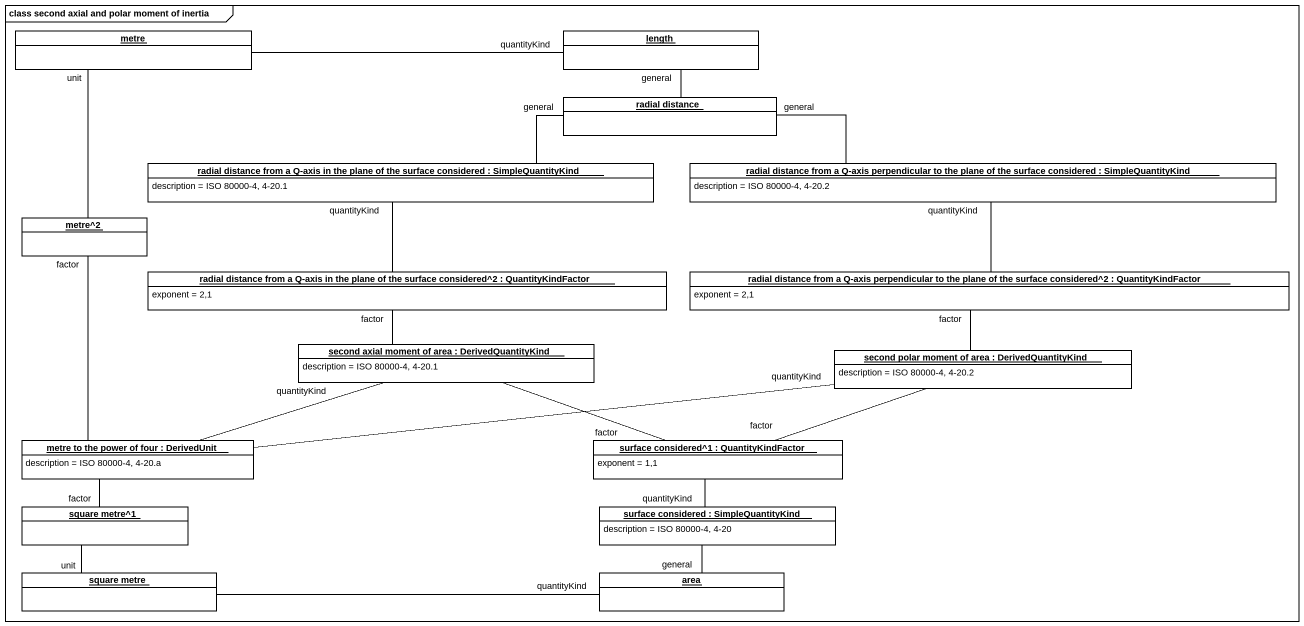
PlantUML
@startuml
mainframe class second axial and polar moment of inertia
hide circle
hide empty members
object metre #FFFFFF
object length #FFFFFF
object "radial distance" as radial_distance #FFFFFF
object "radial distance from a Q-axis in the plane of the surface considered : SimpleQuantityKind" as radial_distance_from_a_Q #FFFFFF {
  description = ISO 80000-4, 4-20.1
}
object "radial distance from a Q-axis perpendicular to the plane of the surface considered : SimpleQuantityKind" as radial_distance_from_a_Q_2 #FFFFFF {
  description = ISO 80000-4, 4-20.2
}
object "metre^2" as metre_2 #FFFFFF
object "radial distance from a Q-axis in the plane of the surface considered^2 : QuantityKindFactor" as radial_distance_from_a_Q_3 #FFFFFF {
  exponent = 2,1
}
object "radial distance from a Q-axis perpendicular to the plane of the surface considered^2 : QuantityKindFactor" as radial_distance_from_a_Q_4 #FFFFFF {
  exponent = 2,1
}
object "second axial moment of area : DerivedQuantityKind" as second_axial_moment_of_area #FFFFFF {
  description = ISO 80000-4, 4-20.1
}
object "second polar moment of area : DerivedQuantityKind" as second_polar_moment_of_area #FFFFFF {
  description = ISO 80000-4, 4-20.2
}
object "metre to the power of four : DerivedUnit" as metre_to_the_power_of_four #FFFFFF {
  description = ISO 80000-4, 4-20.a
}
object "surface considered^1 : QuantityKindFactor" as surface_considered_1 #FFFFFF {
  exponent = 1,1
}
object "square metre^1" as square_metre_1 #FFFFFF
object "surface considered : SimpleQuantityKind" as surface_considered #FFFFFF {
  description = ISO 80000-4, 4-20
}
object "square metre" as square_metre #FFFFFF
object area #FFFFFF
metre -right- length : quantityKind
metre -- metre_2 : unit
radial_distance -up- length : general
radial_distance_from_a_Q -right- radial_distance : general
radial_distance_from_a_Q -- radial_distance_from_a_Q_3 : quantityKind
radial_distance_from_a_Q_2 -left- radial_distance : general
radial_distance_from_a_Q_2 -- radial_distance_from_a_Q_4 : quantityKind
metre_2 -- metre_to_the_power_of_four : factor
radial_distance_from_a_Q_3 -- second_axial_moment_of_area : factor
radial_distance_from_a_Q_4 -- second_polar_moment_of_area : factor
metre_to_the_power_of_four -right- second_axial_moment_of_area : quantityKind
metre_to_the_power_of_four -right- second_polar_moment_of_area : quantityKind
surface_considered_1 -left- second_axial_moment_of_area : factor
surface_considered_1 -right- second_polar_moment_of_area : factor
square_metre_1 -up- metre_to_the_power_of_four : factor
surface_considered -up- surface_considered_1 : quantityKind
surface_considered -- area : general
square_metre -up- square_metre_1 : unit
square_metre -right- area : quantityKind
@enduml
